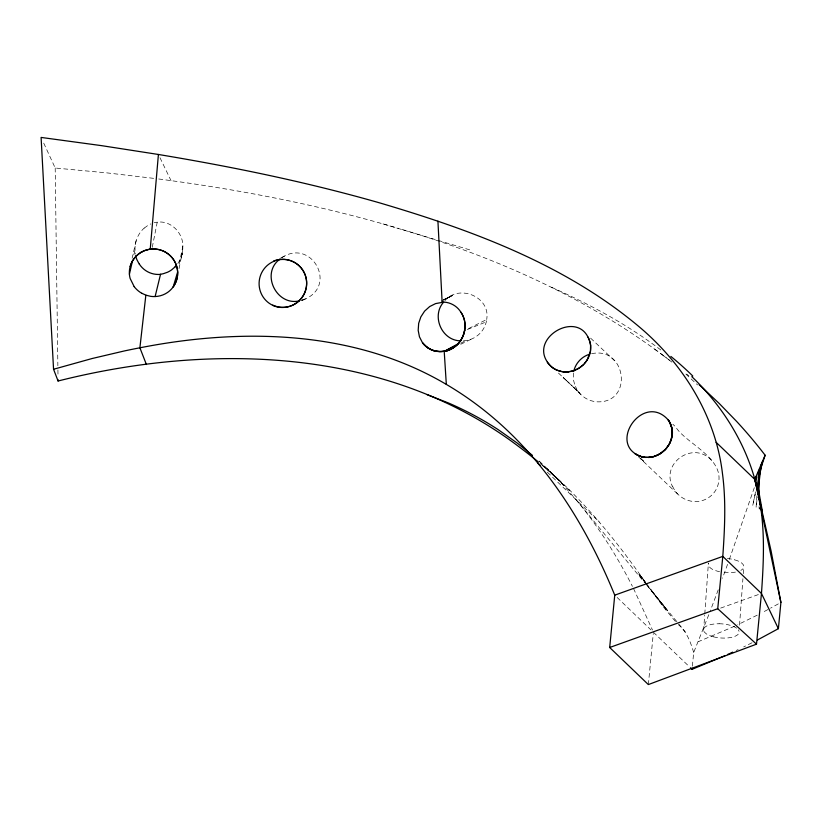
<?xml version="1.0" encoding="UTF-8"?>
<svg xmlns="http://www.w3.org/2000/svg" width="822" height="822" viewBox="0 0 822 822"><rect width="100%" height="100%" fill="white"/><g stroke="black" fill="none" stroke-linecap="round" stroke-linejoin="round"><path stroke-width="0.62" stroke-dasharray="4.11 3.08" d="M756.898 495.902L756.096 507.4L757.309 497.259M703.601 630.412L704.68 615.277M704.773 614.013L708.369 563.532A15.998 6.329 4.1 0 1 708.523 563.142M739.533 625.213L742.913 578.719M743.273 573.694L743.735 567.406M648.353 684.572L653.284 633.515M692.381 666.149L693.696 652.452L709.52 612.914M573.437 373.013L573.355 379.6L575.236 386.484M463.495 340.811L466.043 340.544A5.867 5.867 0 0 0 466.547 340.483L469.598 339.722A24.783 24.783 0 0 0 485.227 325.337L486.162 322.409A5.939 5.939 0 0 0 486.285 321.844L486.706 319.501L467.42 329.149M182.741 250.494L178.816 269.626M152.265 247.299L157.228 222.187C170.822 220.245 182.916 232.739 182.905 245.973L178.919 265.136M755.552 491.844L752.705 505.612L755.706 492.059M136.133 240.712L132.126 258.211M133.852 254.871L134.88 250.412A27.28 27.28 0 0 0 135.281 254.049M754.319 487.672L729.237 559.7M727.562 564.344L722.497 578.256M718.223 589.826L709.961 611.763M444.856 300.749C458.779 283.96 489.984 296.495 486.83 318.597A8.333 8.333 0 0 1 486.716 319.511M144.189 228.126L148.063 225.31A23.499 23.499 0 0 1 150.775 223.933M281.915 257.594C312.309 237.414 339.322 288.317 301.674 300.328M778.331 603.872L770.543 608.157M452.254 295.345L443.438 299.917L453.323 295.19L444.086 299.568M767.912 609.564L762.6 612.38M757.216 615.164L737.776 624.73M280.785 257.985L286.066 255.293M751.986 642.783L743.715 646.893M460.731 343.206L466.043 340.544M443.849 299.753L447.117 298.139L441.465 300.914M443.633 299.866L450.209 296.67L443.438 299.917M301.653 300.647L306.041 298.52L302.65 299.886M460.731 344.284L472.999 338.366M736.204 650.5L738.105 649.606M734.642 626.2L698.361 641.674M467.348 329.53L486.285 321.844M301.571 300.431L305.034 299.146M720.637 608.105L759.055 594.316M591.604 353.717C626.23 346.031 633.598 402.862 597.573 401.845A25.092 25.092 0 0 1 575.451 386.402M43.741 143.141L55.197 168.017L106.932 172.877L155.564 178.569M158.728 178.98C239.685 189.615 320.159 205.11 398.475 228.393M713.547 636.814L710.331 635.838A16.728 6.607 4.1 0 1 706.283 633.834L704.372 632.067A18.701 7.388 4.1 0 1 703.663 628.994A15.998 6.329 4.1 0 1 703.827 628.553A18.115 7.162 4.1 0 1 707.29 625.727A18.423 7.285 4.1 0 1 708.954 625.069A17.735 7.008 4.1 0 1 719.137 623.775M734.734 559.874L737.057 560.614A16.892 6.679 4.1 0 1 741.752 563.091L743.047 564.437A18.947 7.49 4.1 0 1 743.756 567.262L743.705 567.488A15.895 6.278 4.1 0 1 743.53 567.92A17.909 7.079 4.1 0 1 740.848 570.355M383.052 223.913L470.441 250.063M401.557 229.317C492.501 256.495 581.072 295.129 657.888 351.518M551.48 287.268C590.402 304.561 628.224 324.937 662.07 350.943M654.61 349.124L664.895 356.707L658.977 352.319M671.893 362.122L663.313 355.556L669.766 360.468M686.75 374.092L688.836 375.839M542.14 465.067C582.377 498.687 615.678 539.581 645.517 582.479M640.266 458.224L644.654 462.098L640.841 458.686M685.867 374.061L697.58 384.943M672.509 486.11A25.092 25.092 0 0 0 694.611 501.564C704.464 502.057 714.246 495.769 717.524 486.388C727.449 458.779 685.897 443.952 675.643 426.865L672.848 424.265M540.342 463.495L571.701 492.265M539.427 461.512L560.779 481.682M557.028 478.24L561.971 482.833M558.487 373.096L579.448 392.824L563.162 377.421L568.937 382.929M590.597 338.13L614.517 360.704M638.242 456.539L677.657 494.053M539.078 460.998L564.416 485.915L547.38 468.859L560.45 482.021L576.366 500.012L644.52 582.51M711.564 460.392C693.593 440.438 661.022 462.683 672.304 486.203M547.37 472.208L599.31 522.011M617.158 597.491L650.993 629.929M653.408 632.241L689.658 666.991M573.54 387.244L580.589 394.334M693.696 652.452C690.562 642.239 686.884 631.645 678.366 624.669M675.427 621.463L662.964 606.461L647.489 585.264M646.791 585.254L685.414 632.005M664.967 607.253L653.706 593.566L667.659 610.828L647.438 585.511M576.366 500.012C598.313 526.501 616.839 555.713 632.416 586.353M652.144 591.552L666.056 609.194L646.349 583.62M638.817 574.434L646.678 584.524M647.037 584.709L639.095 573.992L646.986 584.668M643.534 579.685L645.64 582.634M633.515 588.48L652.483 630.022M159.992 157.732L171.027 180.635M759.035 506.619L759.281 509.137L759.24 506.64M55.197 168.017L57.869 365.728M57.92 369.972L57.992 375.058M542.674 465.581A467.43 467.43 0 0 1 557.018 478.24M182.782 245.984A28.051 28.051 0 0 1 177.829 263.502M135.055 250.402A27.784 27.784 0 0 1 144.158 228.095M154.228 222.741A23.499 23.499 0 0 1 157.228 222.166M735.413 572.112A17.909 7.079 4.1 0 1 723.052 572.328M719.579 571.742A17.909 7.079 4.1 0 1 718.233 571.424L715.037 570.437A16.728 6.607 4.1 0 1 710.989 568.434L709.078 566.666A18.701 7.388 4.1 0 1 708.369 563.594M727.357 558.518A17.909 7.079 4.1 0 1 734.714 559.844M713.527 636.834A17.909 7.079 4.1 0 0 738.834 633.33A15.895 6.278 4.1 0 0 739.009 632.889L739.06 632.663A18.947 7.49 4.1 0 0 738.341 629.837M719.086 623.744A17.909 7.079 4.1 0 1 730.008 625.254L732.351 626.015A16.892 6.679 4.1 0 1 736.604 628.162M182.083 253.977L180.994 258.519L182.083 253.977M646.709 584.411L638.951 574.218L646.709 584.421"/><path stroke-width="1.23" d="M672.221 433.584L671.266 439.195L669.149 444.219A21.927 17.796 -45.6 0 1 668.861 444.753A21.598 17.509 -45.6 0 1 667.207 447.281M758.141 478.014L758.675 470.338L759.045 494.125M672.098 435.177L671.81 428.108L669.242 421.522A22.708 21.588 -36.5 0 0 668.173 419.919C643.071 391.457 605.814 445.565 642.033 456.806M538.348 461.964A467.43 467.43 0 0 0 520.634 448.031C389.967 347.716 212.384 342.024 58.074 381.007L53.553 369.263L41.1 137.428L101.579 145.648L158.41 154.474L150.231 249.241A24.177 23.9 9.2 0 1 173.154 286.94A23.345 23.16 30.9 0 1 167.452 292.529A23.643 23.468 34.8 0 1 155.122 296.537A24.506 24.28 27.3 0 1 150.57 296.321L146.152 295.221M691.816 376.651C727.008 410.301 752.644 454.741 760.021 503.177C765.046 533.036 763.587 563.419 761.46 593.453L756.507 644.16L648.353 684.572L609.688 647.5L614.743 595.169C585.007 522.186 540.958 452.696 477.171 404.948A349.925 338.315 -42.5 0 0 446.325 384.398C354.549 330.084 242.038 327.721 139.894 347.798A764.594 739.214 -42.5 0 0 124.184 350.984L92.105 358.526L53.553 369.263M724.912 655.709L692.073 669.313L692.175 668.255M756.507 644.16L717.74 608.722L722.795 556.391C724.727 528.823 726.134 501.009 722.456 473.513C715.798 416.949 684.284 365.615 641.55 328.81C566.79 264.961 472.609 230.324 379.476 202.829C306.894 182.073 232.842 166.866 158.41 154.474M757.411 640.009L778.393 628.676L780.9 602.444L771.067 550.863L754.802 479.401L716.137 442.328M758.367 488.381L761.254 464.307M590.422 351.487L590.607 345.117M446.541 350.747C455.994 348.179 463.269 339.609 464.749 329.992A26.386 25.071 -25.7 0 0 460.885 312.185A22.821 21.917 -37.7 0 0 442.154 302.034M464.656 330.526L464.749 329.992M590.402 351.611L590.309 352.104A23.941 23.119 -27.5 0 1 589.58 354.857M464.646 330.629L464.481 331.41A26.427 25.718 -35.3 0 1 462.786 336.434M758.983 477.284L762.539 461.286M134.171 286.601L130.164 278.524A23.191 22.852 20.7 0 1 129.414 274.188L132.486 260.81M155.122 296.537L160.557 274.188A22.718 22.718 0 0 0 163.403 273.675L167.534 272.226A24.383 24.383 0 0 0 171.726 269.78L174.994 266.965M573.777 371.236C575.503 363.386 581.616 356.707 589.292 354.333M589.508 354.97A24.228 23.283 -30.3 0 1 587.185 359.902L590.453 351.323A23.715 22.924 -26.7 0 0 590.669 349.36L590.699 349.155A23.55 22.811 -23.9 0 0 590.689 346.154C584.082 303.205 520.418 340.174 552.744 367.804A23.15 22.451 -35.9 0 0 555.939 369.684L560.265 371.246M701.875 387.183L719.281 403.53L736.563 421.347A477.767 477.767 0 0 1 765.128 455.234L760.237 469.989M765.118 455.244L754.802 479.401L756.435 487.097M669.786 443.007L669.437 443.695M669.365 443.829L669.581 443.428A24.208 22.451 -43.9 0 0 671.009 439.801A24.115 22.554 -42.2 0 0 671.985 435.167M587.134 360.077L584.165 363.941M667.176 447.26C665.686 449.428 670.618 442.082 668.666 445.062A24.198 22.173 -45.1 0 1 666.991 447.404M443.644 302.126C431.077 315.997 441.835 340.863 460.741 340.832M666.837 447.692L665.183 449.603A24.157 22.091 -45.2 0 1 663.344 451.36L662.984 451.658A24.177 22.317 -45.6 0 1 660.734 453.415A24.126 22.358 -46.1 0 1 659.511 454.134L654.24 456.426L654.846 456.231M665.728 449.018L666.693 447.887A21.269 17.128 -45.8 0 1 665.83 448.935L665.368 449.408M665.471 449.295L659.501 454.104A24.157 22.636 -47.9 0 1 655.278 456.179M665.142 449.644L665.234 449.552A21.321 17.159 -45.8 0 1 663.272 451.381M583.651 364.465L583.517 364.598A24.413 23.324 -31.9 0 1 579.551 367.804L573.766 370.64L567.889 371.863M583.363 364.752L578.513 368.462M280.025 259.022C260.214 273.284 276.572 306.329 299.352 300.842M140.942 252.385L141.939 251.809M458.799 343.401L444.558 351.21L446.849 350.655M456.755 345.189L444.815 351.158L446.202 350.84M730.121 653.336L732.7 652.144M727.521 654.528L729.258 653.737M273.993 261.18L275.576 260.605A24.218 24.167 80.6 0 1 283.96 259.464L285.08 259.536A23.797 23.756 -86.5 0 1 294.204 262.259L295.355 262.917A23.633 23.591 -82 0 1 298.098 264.89L298.324 265.074A23.663 23.622 -78.1 0 1 301.171 267.941L301.407 268.239A23.54 23.509 -74.1 0 1 303.267 270.9L303.482 271.281A23.509 23.478 -70.3 0 1 305.26 275.113L305.527 275.925A23.581 23.55 -66.5 0 1 306.082 278.052L306.401 279.87A24.064 24.023 -70.6 0 1 306.472 285.686L306.431 286.107A24.3 24.249 -71.8 0 1 305.332 290.834L305.044 291.676A24.383 24.321 -71.6 0 1 304.397 293.207A24.598 24.516 -70.1 0 1 301.16 298.427L300.862 298.797A24.588 24.496 -67.7 0 1 295.293 303.688L294.173 304.366A24.136 24.033 -67.9 0 1 289.94 306.246L289.806 306.298A23.93 23.828 -67.4 0 1 281.145 307.449L279.521 307.305A23.602 23.509 -73.8 0 1 275.545 306.462M614.743 595.169L722.795 556.391L761.46 593.453L778.393 628.676M609.688 647.5L717.74 608.722M655.247 456.087L653.665 456.59M654.168 456.446L650.449 457.258M146.47 249.939L147.076 249.765M444.404 351.241L444.928 351.138A22.8 22.348 -38.2 0 1 432.125 350.1A23.078 22.677 -45.7 0 1 422.549 342.866L419.446 336.804L418.182 330.352L418.675 323.334L420.854 316.881L424.573 311.158L429.701 306.544L435.598 303.595L442.144 302.393L437.921 221.128M151.936 248.974L150.231 249.241A23.848 23.54 8.2 0 0 145.299 250.433L144.785 250.607A24.157 23.838 7.1 0 0 140.531 252.714L139.637 253.299A24.177 23.848 7.5 0 0 133.606 259.259L133.503 259.403A24.259 23.941 11.3 0 0 130.164 266.544A22.811 22.502 17 0 0 129.414 274.188M650.171 457.299L650.664 457.227A24.023 22.78 -52.1 0 0 654.086 456.539M649.945 457.32L645.732 457.412M442.76 351.477L444.209 351.271L446.325 384.398M568.29 371.821L568.341 371.821A24.044 23.17 -33.3 0 0 570.078 371.585L570.283 371.544A24.218 23.314 -32.9 0 0 578.544 368.513M568.177 371.832L562.957 371.75L564.036 371.863M646.133 457.433L645.547 457.392A23.335 22.286 -57.9 0 1 642.146 456.837M641.53 456.683L645.167 457.361A27.013 23.53 -57.1 0 1 641.869 456.744M434.859 350.953L433.995 350.727M641.756 456.734L640.985 456.518A27.147 23.725 -59.3 0 1 634.985 453.59M641.427 456.652L641.314 456.621A22.8 21.773 -54.4 0 1 634.995 453.569M426.978 394.601L448.411 402.965A346.668 335.171 -42.5 0 1 498.543 429.885L517.223 443.058L532.451 455.378M141.836 293.29L145.854 295.119L139.894 347.798L146.398 364.516M552.446 367.588L556.114 369.777A23.201 22.513 -36.7 0 0 559.926 371.164L562.854 371.739A23.571 22.882 -37.3 0 1 560.265 371.236M426.978 347.233L430.687 349.463A22.913 22.513 -42.4 0 0 433.924 350.758M426.947 347.213L422.621 342.959M552.261 367.455L552.322 367.496A23.078 22.379 -34.5 0 1 548.788 364.187M699.152 384.758L701.197 386.566M537.701 462.94L540.116 465.262M690.459 667.772L692.073 669.313M139.278 264.119L136.997 259.906A27.28 27.28 0 0 1 135.651 255.848M756.672 488.196L758.069 494.782M758.295 495.882L780.9 602.444M756.096 476.38L762.282 510.832M177.624 272.041L173.195 286.97A24.187 24.074 14.4 0 0 163.825 251.275A24.187 24.074 14.4 0 0 130.164 266.544M58.054 379.733L58.074 381.007M670.886 356.44A328.615 255.642 8.9 0 1 692.802 376.044M160.567 274.363A22.667 22.667 0 0 1 139.339 264.088M176.257 265.568A28.051 28.051 0 0 1 175.004 266.965M141.826 293.3A24.845 24.455 24.3 0 1 134.15 286.611M272.791 305.342A24.033 23.715 -80.5 0 1 274.014 261.252M275.401 306.421A23.602 23.509 -79.2 0 1 272.75 305.414M273.89 260.923A24.064 23.941 61.3 0 1 306.688 283.97A24.064 23.941 61.3 0 1 272.863 305.168M460.926 312.165A25.122 24.568 -30.3 0 1 464.533 330.506M444.281 351.21A23.766 22.646 -34.1 0 1 422.6 342.825M442.668 351.405A22.636 22.173 -34.7 0 1 434.879 350.902M464.481 330.598A25.184 24.588 -32.1 0 1 444.969 351.354M462.827 336.455A25.112 24.568 -37 0 1 446.921 350.871M548.726 364.125A23.006 22.307 -33.5 0 1 547.257 362.163M567.889 371.914A23.992 23.273 -37 0 1 564.026 371.914M587.103 360.057A24.403 23.355 -31.7 0 1 584.165 363.869M590.617 345.117A23.006 22.297 -22.2 0 0 589.641 340.75A22.944 22.215 -26.4 0 0 588.018 337.071M650.377 457.32A23.746 22.656 -56.9 0 1 648.27 457.494M671.173 425.868A23.489 22.235 -36.9 0 1 672.077 434.139M671.214 425.827A22.841 21.732 -33 0 0 669.252 421.522A22.708 21.598 -35.7 0 0 668.173 419.919A27.743 23.859 -31.8 0 1 669.2 421.439A27.732 23.848 -33.1 0 1 671.142 425.519M671.204 425.519A26.838 23.026 -35.7 0 1 672.437 433.564M672.283 434.602A24.629 20.714 -42 0 1 671.399 439.267A22.903 18.906 -44.4 0 1 669.899 443.017M662.922 451.668A21.639 17.519 -45.9 0 1 660.487 453.456A21.978 17.909 -46.1 0 1 659.234 454.206M659.182 454.093A22.913 18.824 -46.5 0 1 654.815 456.076M653.624 456.467A24.773 20.91 -49.1 0 1 650.212 457.176M649.914 457.176A26.047 22.328 -51.9 0 1 645.784 457.289"/></g></svg>
